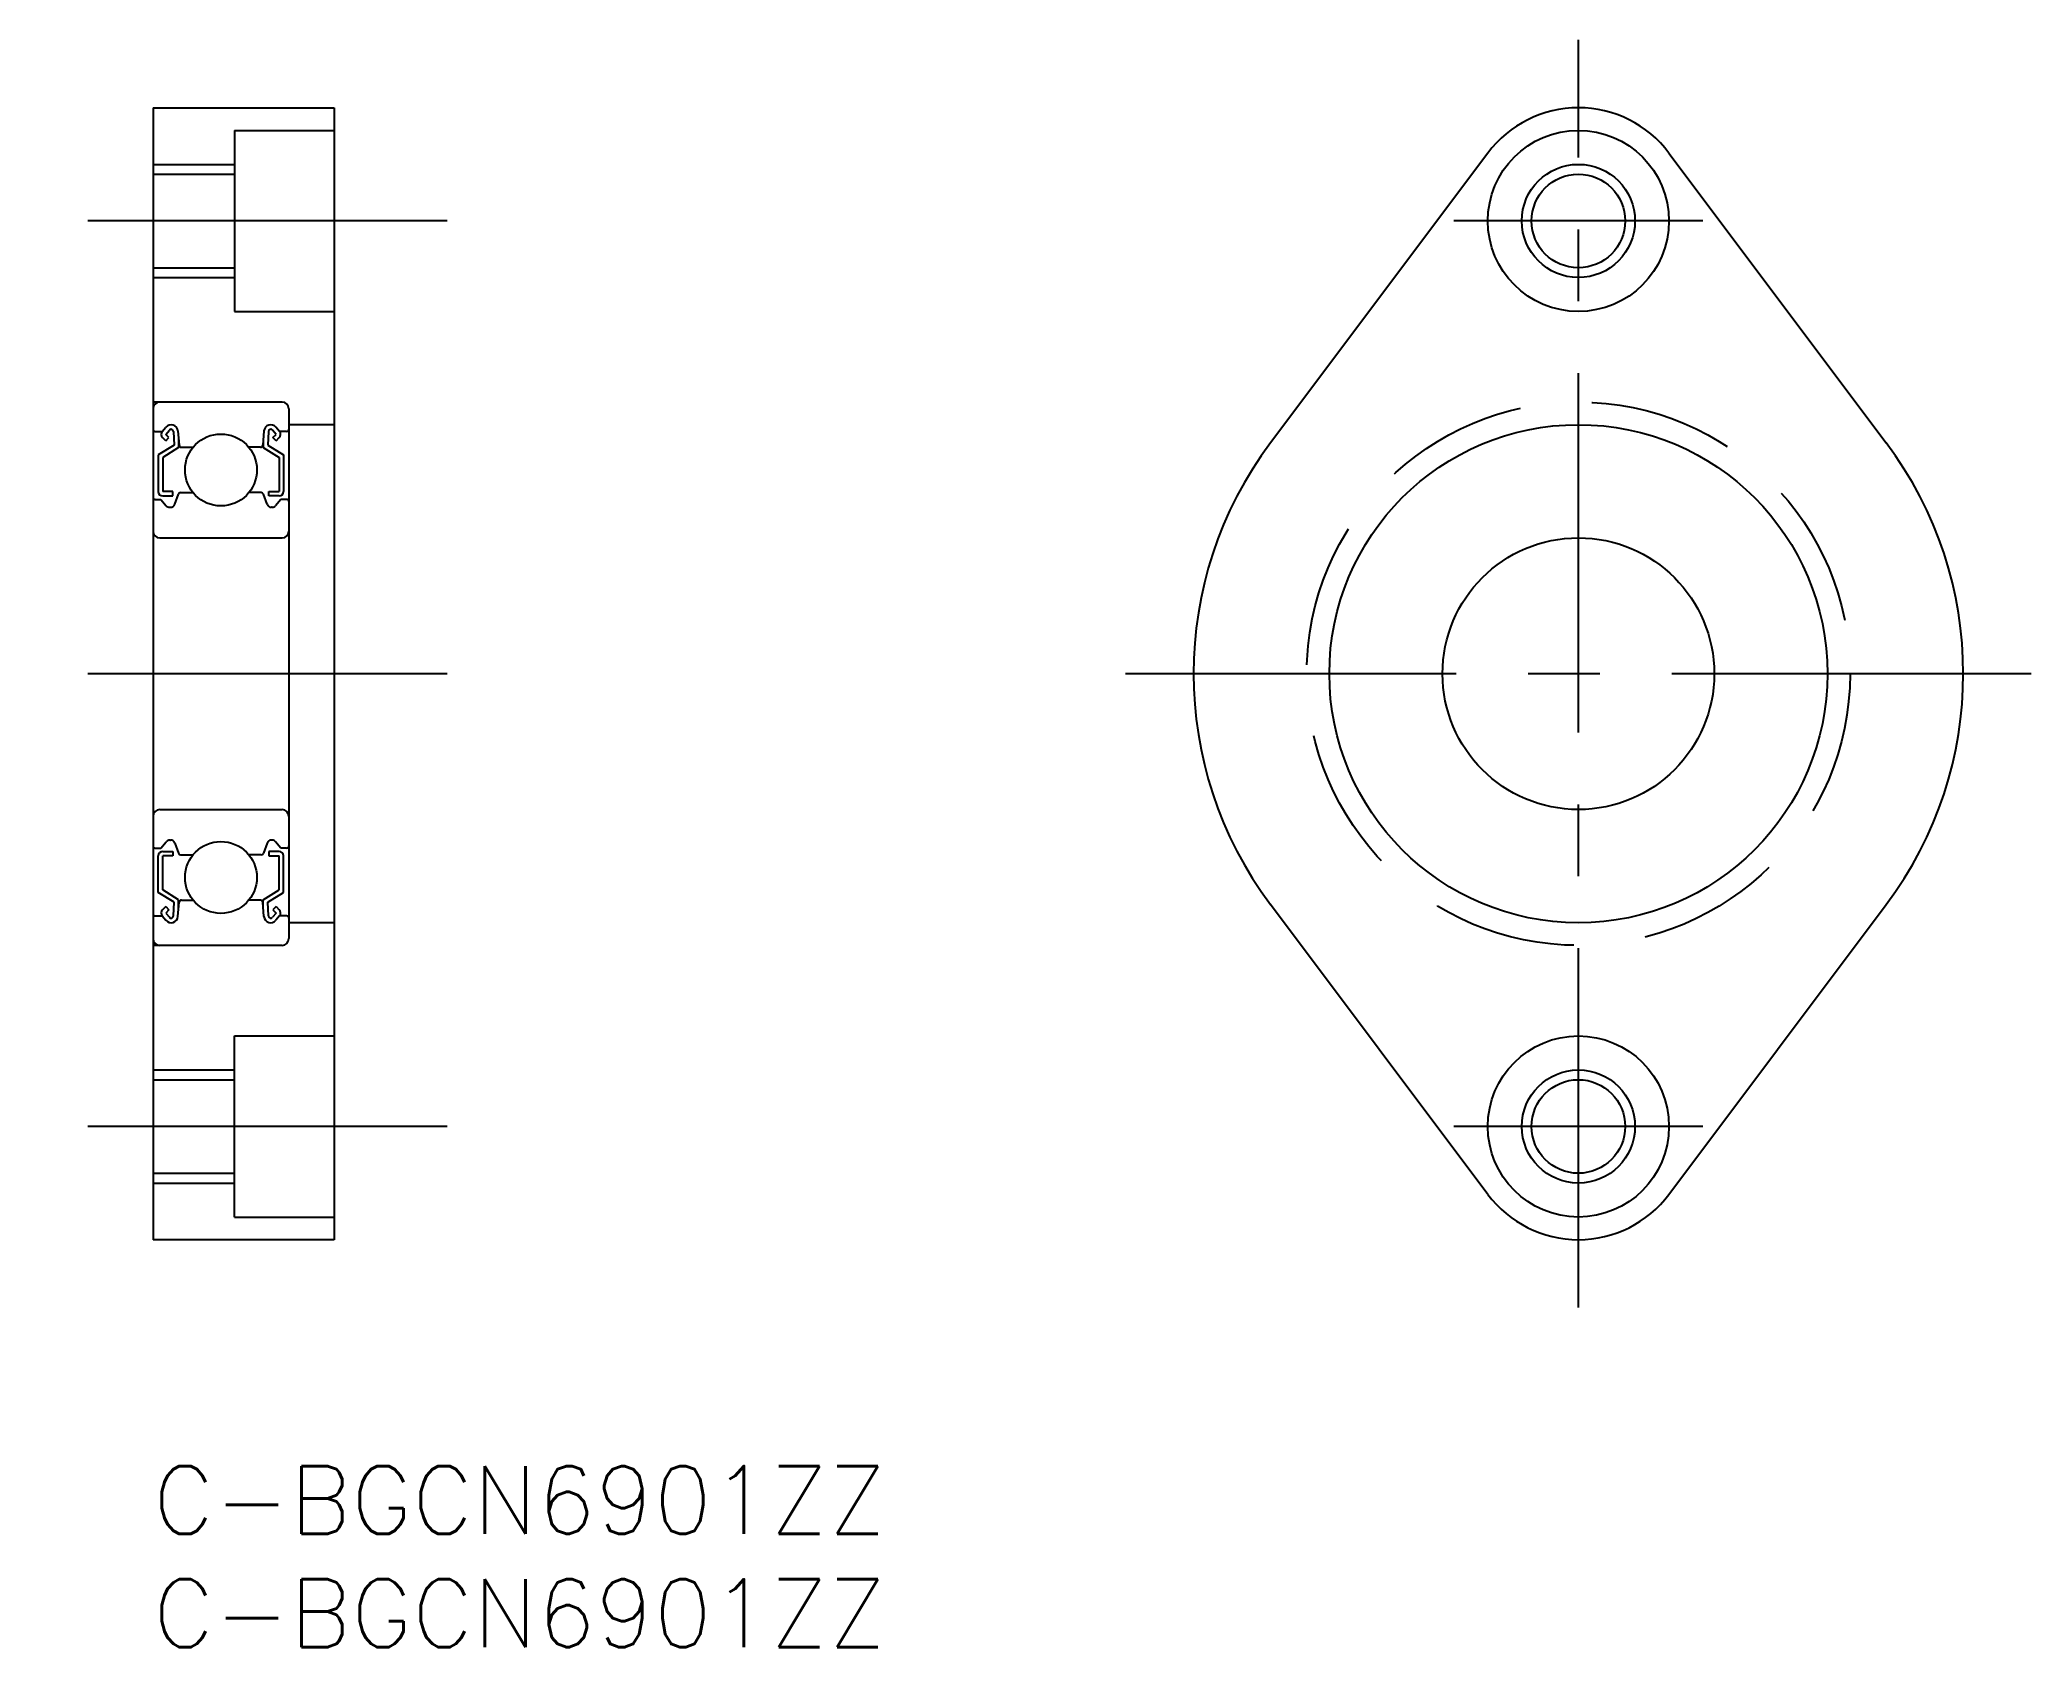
# Model space of a CAD drawing. Extents: x -5 to 83, y -8 to 63.
import ezdxf

# ---------------------------------------------------------------- set-up
doc = ezdxf.new("R2010")
doc.units = 0
doc.header["$LTSCALE"] = 0.5
doc.linetypes.add('CENTER', pattern=[50.8, 31.75, -6.35, 6.35, -6.35])
doc.linetypes.add('DASHED', pattern=[19.05, 12.7, -6.35])
for name, color, linetype in [('MSM_CENTER', 1, 'CENTER'), ('MSM_CONTINUOUS', 7, 'CONTINUOUS'), ('MSM_DASHED', 4, 'DASHED'), ('MSM_NARROW', 5, 'CONTINUOUS'), ('MSM_PART_NUMBER', 7, 'CONTINUOUS')]:
    doc.layers.add(name, color=color, linetype=linetype)
doc.styles.get("Standard").update_dxf_attribs({"font": 'txt.shx', "height": 3, "bigfont": 'bigfont.shx'})

# ---------------------------------------------------------------- blocks, each defined once
blk = doc.blocks.new('*U23')
at = {"layer": 'MSM_PART_NUMBER'}
blk.add_text('C-BGCN6901ZZ', height=3, dxfattribs=at).set_placement((0, -3))
blk = doc.blocks.new('*U24')
at = {"layer": 'MSM_PART_NUMBER'}
blk.add_text('C-BGCN6901ZZ', height=3, dxfattribs=at).set_placement((0, -8))

msp = doc.modelspace()

# ---------------------------------------------------------------- linework, layer by layer
at = {"layer": 'MSM_CENTER'}
for p, q in [((62.962, 7), (62.962, 63)), ((13, 55), (-5, 55)), ((68.462, 55), (57.462, 55)), ((13, 35), (-5, 35)), ((82.962, 35), (42.962, 35)), ((13, 15), (-5, 15)), ((68.462, 15), (57.462, 15))]:
    msp.add_line(p, q, dxfattribs=at)
at = {"layer": 'MSM_CONTINUOUS'}
for p, q in [((0, 60), (8, 60)), ((0, 60), (0, 10)), ((8, 60), (8, 10)), ((3.6, 59), (8, 59)), ((3.6, 59), (3.6, 51)), ((58.962, 58), (49.362, 45.2)), ((66.962, 58), (76.562, 45.2)), ((0, 57.067), (3.6, 57.067)), ((0, 52.933), (3.6, 52.933)), ((3.6, 51), (8, 51)), ((5.7, 47), (0, 47)), ((6, 46.7), (6, 23.3)), ((0.41, 45.7), (0.57, 45.89)), ((0.563, 45.571), (0.723, 45.761)), ((5.437, 45.571), (5.277, 45.761)), ((5.59, 45.7), (5.43, 45.89)), ((8, 46), (6, 46)), ((0.1, 45.7), (0.41, 45.7)), ((0.932, 45.098), (0.232, 44.661)), ((0.563, 45.289), (0.422, 45.43)), ((1.132, 44.987), (0.432, 44.55)), ((0.705, 45.43), (0.563, 45.571)), ((0.563, 45.289), (0.705, 45.43)), ((0.899, 45.702), (0.932, 45.098)), ((1.098, 45.723), (1.153, 45.091)), ((1.132, 45.334), (1.132, 44.987)), ((1.253, 45), (1.767, 45)), ((4.747, 45), (4.233, 45)), ((4.902, 45.723), (4.847, 45.091)), ((4.868, 45.334), (4.868, 44.987)), ((4.868, 44.987), (5.568, 44.55)), ((5.101, 45.702), (5.068, 45.098)), ((5.068, 45.098), (5.768, 44.661)), ((5.295, 45.43), (5.437, 45.571)), ((5.437, 45.289), (5.295, 45.43)), ((5.437, 45.289), (5.578, 45.43)), ((5.9, 45.7), (5.59, 45.7)), ((0.232, 44.661), (0.232, 43.05)), ((0.432, 44.55), (0.432, 43.05)), ((5.568, 44.55), (5.568, 43.05)), ((5.768, 44.661), (5.768, 43.05)), ((0.1, 42.7), (0.35, 42.7)), ((0.35, 42.7), (0.584, 42.421)), ((0.882, 43.05), (0.432, 43.05)), ((0.432, 42.85), (0.882, 42.85)), ((0.737, 42.35), (0.773, 42.35)), ((0.882, 42.85), (0.882, 43.05)), ((0.961, 42.482), (1.125, 42.934)), ((1.219, 43), (1.767, 43)), ((4.781, 43), (4.233, 43)), ((5.039, 42.482), (4.875, 42.934)), ((5.118, 43.05), (5.568, 43.05)), ((5.118, 42.85), (5.118, 43.05)), ((5.568, 42.85), (5.118, 42.85)), ((5.263, 42.35), (5.227, 42.35)), ((5.65, 42.7), (5.416, 42.421)), ((5.9, 42.7), (5.65, 42.7)), ((0.3, 41), (5.7, 41)), ((0.3, 29), (5.7, 29)), ((0.1, 27.3), (0.35, 27.3)), ((0.35, 27.3), (0.584, 27.579)), ((0.737, 27.65), (0.773, 27.65)), ((0.961, 27.518), (1.125, 27.066)), ((5.039, 27.518), (4.875, 27.066)), ((5.263, 27.65), (5.227, 27.65)), ((5.65, 27.3), (5.416, 27.579)), ((5.9, 27.3), (5.65, 27.3)), ((0.232, 25.339), (0.232, 26.95)), ((0.432, 27.15), (0.882, 27.15)), ((0.432, 25.45), (0.432, 26.95)), ((0.882, 26.95), (0.432, 26.95)), ((0.882, 27.15), (0.882, 26.95)), ((1.219, 27), (1.767, 27)), ((4.781, 27), (4.233, 27)), ((5.568, 27.15), (5.118, 27.15)), ((5.118, 27.15), (5.118, 26.95)), ((5.118, 26.95), (5.568, 26.95)), ((5.568, 25.45), (5.568, 26.95)), ((5.768, 25.339), (5.768, 26.95)), ((0.932, 24.902), (0.232, 25.339)), ((0.563, 24.711), (0.422, 24.57)), ((1.132, 25.013), (0.432, 25.45)), ((0.563, 24.711), (0.705, 24.57)), ((0.899, 24.298), (0.932, 24.902)), ((1.098, 24.277), (1.153, 24.909)), ((1.132, 24.666), (1.132, 25.013)), ((1.253, 25), (1.767, 25)), ((4.747, 25), (4.233, 25)), ((4.902, 24.277), (4.847, 24.909)), ((4.868, 25.013), (5.568, 25.45)), ((4.868, 24.666), (4.868, 25.013)), ((5.068, 24.902), (5.768, 25.339)), ((5.101, 24.298), (5.068, 24.902)), ((5.437, 24.711), (5.295, 24.57)), ((5.437, 24.711), (5.578, 24.57)), ((58.962, 12), (49.362, 24.8)), ((66.962, 12), (76.562, 24.8)), ((0.1, 24.3), (0.41, 24.3)), ((0.41, 24.3), (0.57, 24.11)), ((0.705, 24.57), (0.563, 24.429)), ((0.563, 24.429), (0.723, 24.239)), ((5.437, 24.429), (5.277, 24.239)), ((5.295, 24.57), (5.437, 24.429)), ((5.59, 24.3), (5.43, 24.11)), ((5.9, 24.3), (5.59, 24.3)), ((8, 24), (6, 24)), ((5.7, 23), (0, 23)), ((3.6, 19), (8, 19)), ((3.6, 11), (3.6, 19)), ((0, 17.067), (3.6, 17.067)), ((0, 12.933), (3.6, 12.933)), ((3.6, 11), (8, 11)), ((8, 10), (0, 10))]:
    msp.add_line(p, q, dxfattribs=at)
for centre, radius in [((62.962, 55), 4), ((62.962, 55), 2.067), ((62.962, 35), 11), ((3, 44), 1.587), ((62.962, 35), 6), ((3, 26), 1.587), ((62.962, 15), 4), ((62.962, 15), 2.067)]:
    msp.add_circle(centre, radius, dxfattribs=at)
for centre, radius, start, end in [((62.962, 55), 5, 36.8699, 143.1301), ((62.962, 55), 5, 36.8699, 143.1301), ((0.3, 46.7), 0.3, 90, 180), ((5.7, 46.7), 0.3, 0, 90), ((0.1, 45.8), 0.1, 180, 270), ((0.8, 45.697), 0.3, 4.93496, 139.9921), ((0.8, 45.697), 0.1, 3.08644, 139.96282), ((5.2, 45.697), 0.3, 40.0079, 175.06504), ((5.2, 45.697), 0.1, 40.03718, 176.91356), ((5.9, 45.8), 0.1, 270, 0), ((0.563, 45.572), 0.2, 139.9921, 224.99797), ((1.253, 45.1), 0.1, 184.93496, 269.99889), ((4.747, 45.1), 0.1, 270.00111, 355.06504), ((5.437, 45.572), 0.2, 315.00203, 40.0079), ((62.962, 35), 17, 143.1301, 216.8699), ((62.962, 35), 17, 323.1301, 36.8699), ((0.1, 42.6), 0.1, 90, 180), ((0.432, 43.05), 0.2, 180, 270), ((0.737, 42.55), 0.2, 219.98626, 270), ((0.773, 42.55), 0.2, 270, 340.05843), ((1.219, 42.9), 0.1, 89.99895, 160.05843), ((4.781, 42.9), 0.1, 19.94157, 90.00105), ((5.227, 42.55), 0.2, 199.94157, 270), ((5.263, 42.55), 0.2, 270, 320.01374), ((5.568, 43.05), 0.2, 270, 0), ((5.9, 42.6), 0.1, 0, 90), ((0.3, 41.3), 0.3, 180, 270), ((5.7, 41.3), 0.3, 270, 0), ((0.3, 28.7), 0.3, 90, 180), ((5.7, 28.7), 0.3, 0, 90), ((0.1, 27.4), 0.1, 180, 270), ((0.737, 27.45), 0.2, 90, 140.01374), ((0.773, 27.45), 0.2, 19.94157, 90), ((5.227, 27.45), 0.2, 90, 160.05843), ((5.263, 27.45), 0.2, 39.98626, 90), ((5.9, 27.4), 0.1, 270, 0), ((0.432, 26.95), 0.2, 90, 180), ((1.219, 27.1), 0.1, 199.94157, 270.00105), ((4.781, 27.1), 0.1, 269.99895, 340.05843), ((5.568, 26.95), 0.2, 0, 90), ((1.253, 24.9), 0.1, 90.00111, 175.06504), ((4.747, 24.9), 0.1, 4.93496, 89.99889), ((0.1, 24.2), 0.1, 90, 180), ((0.563, 24.428), 0.2, 135.00203, 220.0079), ((0.8, 24.303), 0.3, 220.0079, 355.06504), ((0.8, 24.303), 0.1, 220.03718, 356.91356), ((5.2, 24.303), 0.3, 184.93496, 319.9921), ((5.2, 24.303), 0.1, 183.08644, 319.96282), ((5.437, 24.428), 0.2, 319.9921, 44.99797), ((5.9, 24.2), 0.1, 0, 90), ((0.3, 23.3), 0.3, 180, 270), ((5.7, 23.3), 0.3, 270, 0), ((62.962, 15), 5, 216.8699, 323.1301)]:
    msp.add_arc(centre, radius, start, end, dxfattribs=at)
at = {"layer": 'MSM_DASHED'}
msp.add_circle((62.962, 35), 12, dxfattribs=at)
at = {"layer": 'MSM_NARROW'}
for p, q in [((0, 57.5), (3.6, 57.5)), ((0, 52.5), (3.6, 52.5)), ((0, 17.5), (3.6, 17.5)), ((0, 12.5), (3.6, 12.5))]:
    msp.add_line(p, q, dxfattribs=at)
for centre in [(62.962, 55), (62.962, 15)]:
    msp.add_circle(centre, 2.5, dxfattribs=at)

# ---------------------------------------------------------------- block references
at = {"layer": 'MSM_CONTINUOUS'}
for name in ['*U23', '*U24']:
    msp.add_blockref(name, (0, 0), dxfattribs=at)

doc.saveas('drawing.dxf')
